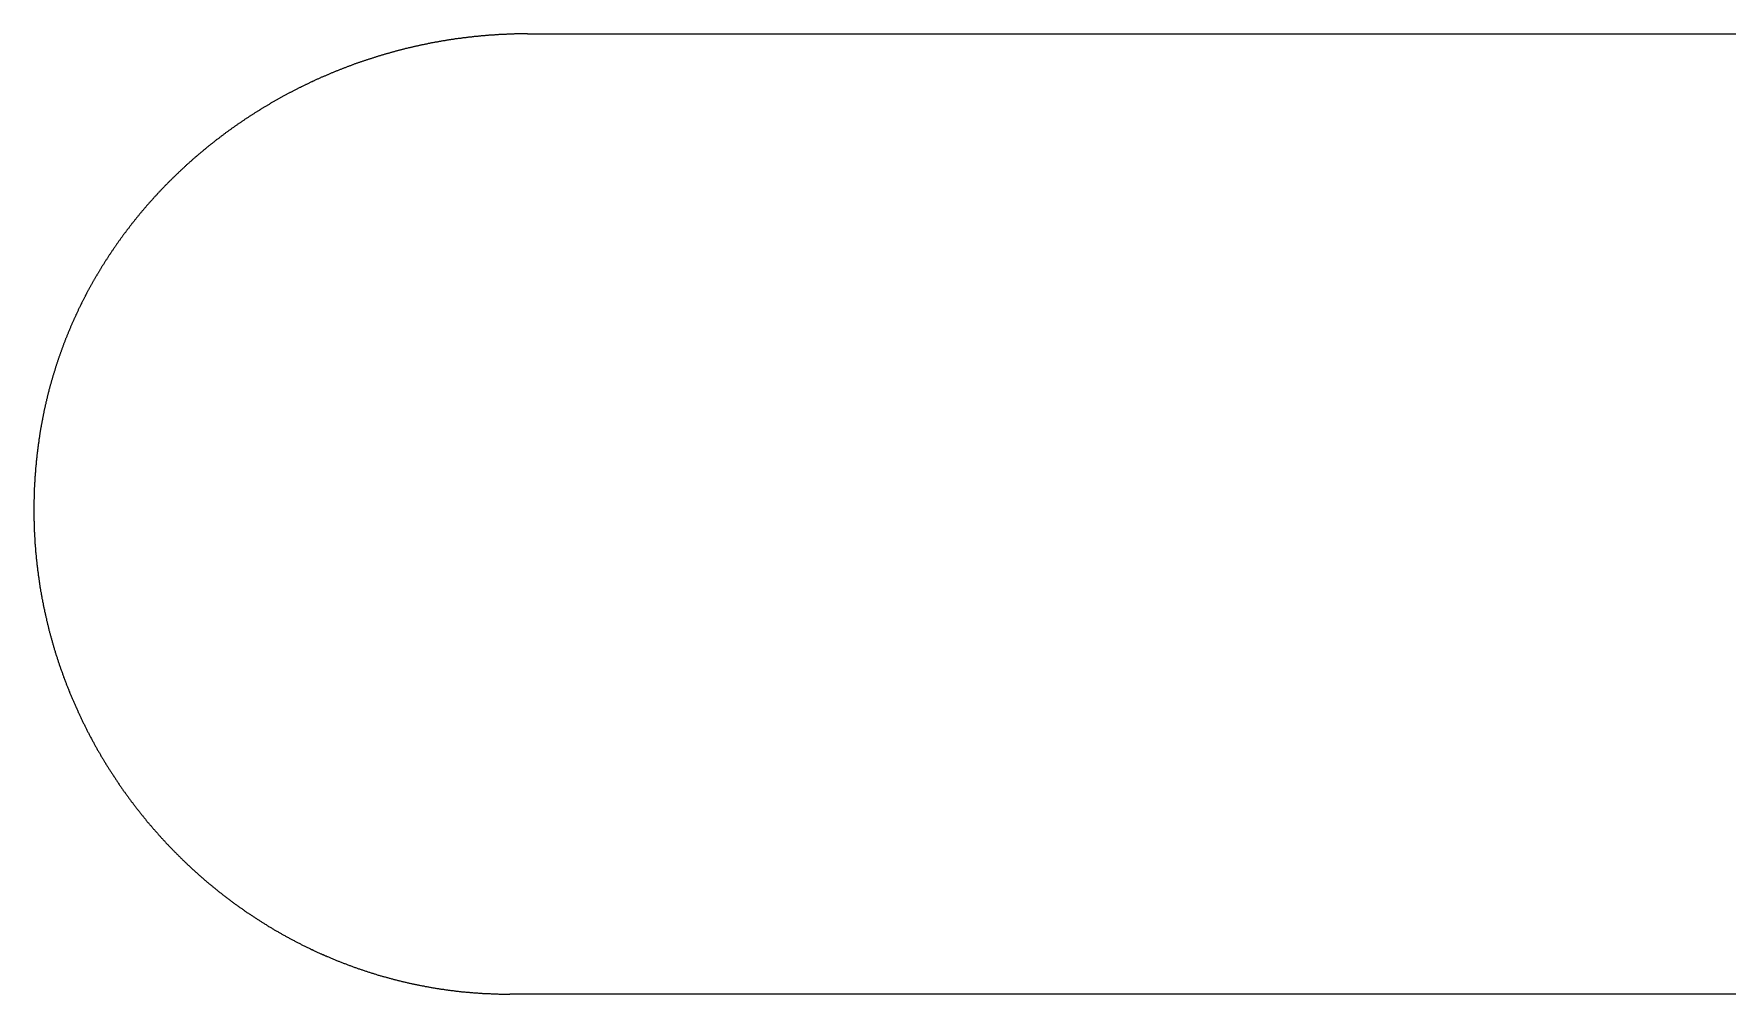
# Model space of a CAD drawing. Header units: millimetres. Extents: x -275 to 275, y -100 to 100.
# Drawn here: x 68.31 to 81.13, y -26.55 to -19.29 of the extents above; entities that cross this region are included whole.
import ezdxf

# ---------------------------------------------------------------- set-up
doc = ezdxf.new("R2010")
doc.units = ezdxf.units.MM

msp = doc.modelspace()

# ---------------------------------------------------------------- linework, layer by layer
for p, q in [((72.05, -19.285), (90.433, -19.285)), ((95.634, -26.55), (71.916, -26.55))]:
    msp.add_line(p, q)
for points in [[(72.05, -19.285), (72.044, -19.285), (72.039, -19.285), (72.033, -19.285), (72.028, -19.285), (72.023, -19.285), (72.017, -19.285), (72.012, -19.285), (72.006, -19.285), (72.001, -19.286), (71.996, -19.286), (71.99, -19.286), (71.985, -19.286), (71.979, -19.286), (71.974, -19.286), (71.968, -19.286), (71.963, -19.286), (71.958, -19.286), (71.952, -19.286), (71.947, -19.287), (71.941, -19.287), (71.936, -19.287), (71.931, -19.287), (71.925, -19.287), (71.92, -19.287), (71.914, -19.288), (71.909, -19.288), (71.903, -19.288), (71.898, -19.288), (71.893, -19.288), (71.887, -19.289), (71.882, -19.289), (71.877, -19.289), (71.871, -19.289), (71.866, -19.29), (71.86, -19.29), (71.855, -19.29), (71.85, -19.29), (71.844, -19.291), (71.839, -19.291), (71.833, -19.291), (71.828, -19.292), (71.823, -19.292), (71.817, -19.292), (71.812, -19.293), (71.806, -19.293), (71.801, -19.293), (71.796, -19.294), (71.79, -19.294), (71.785, -19.294), (71.78, -19.295), (71.774, -19.295), (71.769, -19.295), (71.764, -19.296), (71.758, -19.296), (71.753, -19.297), (71.747, -19.297), (71.742, -19.298), (71.737, -19.298), (71.731, -19.298), (71.726, -19.299), (71.721, -19.299), (71.715, -19.3), (71.71, -19.3), (71.705, -19.301), (71.699, -19.301), (71.694, -19.302), (71.689, -19.302), (71.683, -19.303), (71.678, -19.303), (71.673, -19.304), (71.667, -19.304), (71.662, -19.305), (71.657, -19.305), (71.651, -19.306), (71.646, -19.306), (71.641, -19.307), (71.635, -19.308), (71.63, -19.308), (71.625, -19.309), (71.619, -19.309), (71.614, -19.31), (71.609, -19.311), (71.603, -19.311), (71.598, -19.312), (71.593, -19.312), (71.587, -19.313), (71.582, -19.314), (71.577, -19.314), (71.571, -19.315), (71.566, -19.316), (71.561, -19.316), (71.555, -19.317), (71.55, -19.318), (71.545, -19.319), (71.54, -19.319), (71.534, -19.32), (71.529, -19.321), (71.524, -19.321), (71.518, -19.322), (71.513, -19.323), (71.508, -19.324), (71.503, -19.324), (71.497, -19.325), (71.492, -19.326), (71.487, -19.327), (71.481, -19.327), (71.476, -19.328), (71.471, -19.329), (71.466, -19.33), (71.46, -19.331), (71.455, -19.331), (71.45, -19.332), (71.444, -19.333), (71.439, -19.334), (71.434, -19.335), (71.429, -19.336), (71.423, -19.337), (71.418, -19.337), (71.413, -19.338), (71.408, -19.339), (71.402, -19.34), (71.397, -19.341), (71.392, -19.342), (71.387, -19.343), (71.381, -19.344), (71.376, -19.345), (71.371, -19.346), (71.366, -19.347), (71.361, -19.347), (71.355, -19.348), (71.35, -19.349), (71.345, -19.35), (71.34, -19.351), (71.334, -19.352), (71.329, -19.353), (71.324, -19.354), (71.319, -19.355), (71.314, -19.356), (71.308, -19.357), (71.303, -19.358), (71.298, -19.359), (71.293, -19.36), (71.287, -19.362), (71.282, -19.363), (71.277, -19.364), (71.272, -19.365), (71.267, -19.366), (71.261, -19.367), (71.256, -19.368), (71.251, -19.369), (71.246, -19.37), (71.241, -19.371), (71.236, -19.372), (71.23, -19.373), (71.225, -19.375), (71.22, -19.376), (71.215, -19.377), (71.21, -19.378), (71.204, -19.379), (71.199, -19.38), (71.194, -19.382), (71.189, -19.383), (71.184, -19.384), (71.179, -19.385), (71.174, -19.386), (71.168, -19.388), (71.163, -19.389), (71.158, -19.39), (71.153, -19.391), (71.148, -19.392), (71.143, -19.394), (71.137, -19.395), (71.132, -19.396), (71.127, -19.397), (71.122, -19.399), (71.117, -19.4), (71.112, -19.401), (71.107, -19.403), (71.102, -19.404), (71.096, -19.405), (71.091, -19.406), (71.086, -19.408), (71.081, -19.409), (71.076, -19.41), (71.071, -19.412), (71.066, -19.413), (71.061, -19.414), (71.056, -19.416), (71.05, -19.417), (71.045, -19.419), (71.04, -19.42), (71.035, -19.421), (71.03, -19.423), (71.025, -19.424), (71.02, -19.426), (71.015, -19.427), (71.01, -19.428), (71.005, -19.43), (71, -19.431), (70.995, -19.433), (70.989, -19.434), (70.984, -19.436), (70.979, -19.437), (70.974, -19.439), (70.969, -19.44), (70.964, -19.441), (70.959, -19.443), (70.954, -19.444), (70.949, -19.446), (70.944, -19.447), (70.939, -19.449), (70.934, -19.451), (70.929, -19.452), (70.924, -19.454), (70.919, -19.455), (70.914, -19.457), (70.909, -19.458), (70.904, -19.46), (70.899, -19.461), (70.894, -19.463), (70.889, -19.465), (70.884, -19.466), (70.879, -19.468), (70.874, -19.469), (70.869, -19.471), (70.864, -19.473), (70.859, -19.474), (70.854, -19.476), (70.849, -19.477), (70.844, -19.479), (70.839, -19.481), (70.834, -19.482), (70.829, -19.484), (70.824, -19.486), (70.819, -19.487), (70.814, -19.489), (70.809, -19.491), (70.804, -19.492), (70.799, -19.494), (70.794, -19.496), (70.789, -19.498), (70.784, -19.499), (70.779, -19.501), (70.774, -19.503), (70.769, -19.504), (70.764, -19.506), (70.759, -19.508), (70.754, -19.51), (70.749, -19.511), (70.744, -19.513), (70.739, -19.515), (70.734, -19.517), (70.729, -19.519), (70.725, -19.52), (70.72, -19.522), (70.715, -19.524), (70.71, -19.526), (70.705, -19.528), (70.7, -19.53), (70.695, -19.531), (70.69, -19.533), (70.685, -19.535), (70.68, -19.537), (70.675, -19.539), (70.671, -19.541), (70.666, -19.543), (70.661, -19.544), (70.656, -19.546), (70.651, -19.548), (70.646, -19.55), (70.641, -19.552), (70.636, -19.554), (70.631, -19.556), (70.627, -19.558), (70.622, -19.56), (70.617, -19.562), (70.612, -19.564), (70.607, -19.566), (70.602, -19.567), (70.597, -19.569), (70.593, -19.571), (70.588, -19.573), (70.583, -19.575), (70.578, -19.577), (70.573, -19.579), (70.568, -19.581), (70.564, -19.583), (70.559, -19.585), (70.554, -19.587), (70.549, -19.589), (70.544, -19.592), (70.54, -19.594), (70.535, -19.596), (70.53, -19.598), (70.525, -19.6), (70.52, -19.602), (70.516, -19.604), (70.511, -19.606), (70.506, -19.608), (70.501, -19.61), (70.496, -19.612), (70.492, -19.614), (70.487, -19.616), (70.482, -19.619), (70.477, -19.621), (70.473, -19.623), (70.468, -19.625), (70.463, -19.627), (70.458, -19.629), (70.454, -19.631), (70.449, -19.634), (70.444, -19.636), (70.439, -19.638), (70.435, -19.64), (70.43, -19.642), (70.425, -19.644), (70.42, -19.647), (70.416, -19.649), (70.411, -19.651), (70.406, -19.653), (70.401, -19.656), (70.397, -19.658), (70.392, -19.66), (70.387, -19.662), (70.383, -19.665), (70.378, -19.667), (70.373, -19.669), (70.369, -19.671), (70.364, -19.674), (70.359, -19.676), (70.354, -19.678), (70.35, -19.68), (70.345, -19.683), (70.34, -19.685), (70.336, -19.687), (70.331, -19.69), (70.326, -19.692), (70.322, -19.694), (70.317, -19.697), (70.313, -19.699), (70.308, -19.701), (70.303, -19.704), (70.299, -19.706), (70.294, -19.708), (70.289, -19.711), (70.285, -19.713), (70.28, -19.716), (70.275, -19.718), (70.271, -19.72), (70.266, -19.723), (70.262, -19.725), (70.257, -19.728), (70.252, -19.73), (70.248, -19.732), (70.243, -19.735), (70.239, -19.737), (70.234, -19.74), (70.229, -19.742), (70.225, -19.745), (70.22, -19.747), (70.216, -19.75), (70.211, -19.752), (70.207, -19.755), (70.202, -19.757), (70.197, -19.76), (70.193, -19.762), (70.188, -19.765), (70.184, -19.767), (70.179, -19.77), (70.175, -19.772), (70.17, -19.775), (70.166, -19.777), (70.161, -19.78), (70.157, -19.782), (70.152, -19.785), (70.148, -19.787), (70.143, -19.79), (70.138, -19.793), (70.134, -19.795), (70.129, -19.798), (70.125, -19.8), (70.12, -19.803), (70.116, -19.805), (70.111, -19.808), (70.107, -19.811), (70.103, -19.813), (70.098, -19.816), (70.094, -19.819), (70.089, -19.821), (70.085, -19.824), (70.08, -19.826), (70.076, -19.829), (70.071, -19.832), (70.067, -19.834), (70.062, -19.837), (70.058, -19.84), (70.053, -19.842), (70.049, -19.845), (70.045, -19.848), (70.04, -19.851), (70.036, -19.853), (70.031, -19.856), (70.027, -19.859), (70.023, -19.861), (70.018, -19.864), (70.014, -19.867), (70.009, -19.87), (70.005, -19.872), (70.001, -19.875), (69.996, -19.878), (69.992, -19.881), (69.987, -19.883), (69.983, -19.886), (69.979, -19.889), (69.974, -19.892), (69.97, -19.895), (69.966, -19.897), (69.961, -19.9), (69.957, -19.903), (69.953, -19.906), (69.948, -19.909), (69.944, -19.911), (69.94, -19.914), (69.935, -19.917), (69.931, -19.92), (69.927, -19.923), (69.922, -19.926), (69.918, -19.929), (69.914, -19.931), (69.909, -19.934), (69.905, -19.937), (69.901, -19.94), (69.896, -19.943), (69.892, -19.946), (69.888, -19.949), (69.884, -19.952), (69.879, -19.955), (69.875, -19.957), (69.871, -19.96), (69.866, -19.963), (69.862, -19.966), (69.858, -19.969), (69.854, -19.972), (69.849, -19.975), (69.845, -19.978), (69.841, -19.981), (69.837, -19.984), (69.833, -19.987), (69.828, -19.99), (69.824, -19.993), (69.82, -19.996), (69.816, -19.999), (69.811, -20.002), (69.807, -20.005), (69.803, -20.008), (69.799, -20.011), (69.795, -20.014), (69.79, -20.017), (69.786, -20.02), (69.782, -20.023), (69.778, -20.026), (69.774, -20.029), (69.77, -20.032), (69.765, -20.035), (69.761, -20.038), (69.757, -20.042), (69.753, -20.045), (69.749, -20.048), (69.745, -20.051), (69.741, -20.054), (69.736, -20.057), (69.732, -20.06), (69.728, -20.063), (69.724, -20.066), (69.72, -20.069), (69.716, -20.073), (69.712, -20.076), (69.708, -20.079), (69.704, -20.082), (69.7, -20.085), (69.695, -20.088), (69.691, -20.091), (69.687, -20.095), (69.683, -20.098), (69.679, -20.101), (69.675, -20.104), (69.671, -20.107), (69.667, -20.111), (69.663, -20.114), (69.659, -20.117), (69.655, -20.12), (69.651, -20.123), (69.647, -20.127), (69.643, -20.13), (69.639, -20.133), (69.635, -20.136), (69.631, -20.14), (69.627, -20.143), (69.623, -20.146), (69.619, -20.149), (69.615, -20.153), (69.611, -20.156), (69.607, -20.159), (69.603, -20.162), (69.599, -20.166), (69.595, -20.169), (69.591, -20.172), (69.587, -20.176), (69.583, -20.179), (69.579, -20.182), (69.575, -20.186), (69.571, -20.189), (69.567, -20.192), (69.563, -20.196), (69.559, -20.199), (69.555, -20.202), (69.552, -20.206), (69.548, -20.209), (69.544, -20.212), (69.54, -20.216), (69.536, -20.219), (69.532, -20.223), (69.528, -20.226), (69.524, -20.229), (69.52, -20.233), (69.516, -20.236), (69.513, -20.239), (69.509, -20.243), (69.505, -20.246), (69.501, -20.25), (69.497, -20.253), (69.493, -20.257), (69.49, -20.26), (69.486, -20.263), (69.482, -20.267), (69.478, -20.27), (69.474, -20.274), (69.47, -20.277), (69.467, -20.281), (69.463, -20.284), (69.459, -20.288), (69.455, -20.291), (69.451, -20.295), (69.448, -20.298), (69.444, -20.302), (69.44, -20.305), (69.436, -20.309), (69.433, -20.312), (69.429, -20.316), (69.425, -20.319), (69.421, -20.323), (69.418, -20.326), (69.414, -20.33), (69.41, -20.333), (69.406, -20.337), (69.403, -20.341), (69.399, -20.344), (69.395, -20.348), (69.391, -20.351), (69.388, -20.355), (69.384, -20.358), (69.38, -20.362), (69.377, -20.366), (69.373, -20.369), (69.369, -20.373), (69.366, -20.376), (69.362, -20.38), (69.358, -20.384), (69.355, -20.387), (69.351, -20.391), (69.347, -20.394), (69.344, -20.398), (69.34, -20.402), (69.336, -20.405), (69.333, -20.409), (69.329, -20.413), (69.326, -20.416), (69.322, -20.42), (69.318, -20.424), (69.315, -20.427), (69.311, -20.431), (69.308, -20.435), (69.304, -20.438), (69.3, -20.442), (69.297, -20.446), (69.293, -20.45), (69.29, -20.453), (69.286, -20.457), (69.283, -20.461), (69.279, -20.464), (69.275, -20.468), (69.272, -20.472), (69.268, -20.476), (69.265, -20.479), (69.261, -20.483), (69.258, -20.487), (69.254, -20.491), (69.251, -20.494), (69.247, -20.498), (69.244, -20.502), (69.24, -20.506), (69.237, -20.51), (69.233, -20.513), (69.23, -20.517), (69.226, -20.521), (69.223, -20.525), (69.22, -20.529), (69.216, -20.532), (69.213, -20.536), (69.209, -20.54), (69.206, -20.544), (69.202, -20.548), (69.199, -20.552), (69.195, -20.555), (69.192, -20.559), (69.189, -20.563), (69.185, -20.567), (69.182, -20.571), (69.178, -20.575), (69.175, -20.579), (69.172, -20.582), (69.168, -20.586), (69.165, -20.59), (69.162, -20.594), (69.158, -20.598), (69.155, -20.602), (69.152, -20.606), (69.148, -20.61), (69.145, -20.614), (69.142, -20.618), (69.138, -20.621), (69.135, -20.625), (69.132, -20.629), (69.128, -20.633), (69.125, -20.637), (69.122, -20.641), (69.118, -20.645), (69.115, -20.649), (69.112, -20.653), (69.109, -20.657), (69.105, -20.661), (69.102, -20.665), (69.099, -20.669), (69.095, -20.673), (69.092, -20.677), (69.089, -20.681), (69.086, -20.685), (69.083, -20.689), (69.079, -20.693), (69.076, -20.697), (69.073, -20.701), (69.07, -20.705), (69.066, -20.709), (69.063, -20.713), (69.06, -20.717), (69.057, -20.721), (69.054, -20.725), (69.051, -20.729), (69.047, -20.733), (69.044, -20.737), (69.041, -20.742), (69.038, -20.746), (69.035, -20.75), (69.032, -20.754), (69.029, -20.758), (69.025, -20.762), (69.022, -20.766), (69.019, -20.77), (69.016, -20.774), (69.013, -20.778), (69.01, -20.782), (69.007, -20.787), (69.004, -20.791), (69.001, -20.795), (68.998, -20.799), (68.994, -20.803), (68.991, -20.807), (68.988, -20.811), (68.985, -20.816), (68.982, -20.82), (68.979, -20.824), (68.976, -20.828), (68.973, -20.832), (68.97, -20.836), (68.967, -20.841), (68.964, -20.845), (68.961, -20.849), (68.958, -20.853), (68.955, -20.857), (68.952, -20.861), (68.949, -20.866), (68.946, -20.87), (68.943, -20.874), (68.94, -20.878), (68.937, -20.883), (68.934, -20.887), (68.931, -20.891), (68.929, -20.895), (68.926, -20.9), (68.923, -20.904), (68.92, -20.908), (68.917, -20.912), (68.914, -20.917), (68.911, -20.921), (68.908, -20.925), (68.905, -20.929), (68.902, -20.934), (68.9, -20.938), (68.897, -20.942), (68.894, -20.946), (68.891, -20.951), (68.888, -20.955), (68.885, -20.959), (68.882, -20.964), (68.88, -20.968), (68.877, -20.972), (68.874, -20.977), (68.871, -20.981), (68.868, -20.985), (68.866, -20.99), (68.863, -20.994), (68.86, -20.998), (68.857, -21.003), (68.854, -21.007), (68.852, -21.011), (68.849, -21.016), (68.846, -21.02), (68.843, -21.024), (68.841, -21.029), (68.838, -21.033), (68.835, -21.038), (68.832, -21.042), (68.83, -21.046), (68.827, -21.051), (68.824, -21.055), (68.822, -21.06), (68.819, -21.064), (68.816, -21.068), (68.814, -21.073), (68.811, -21.077), (68.808, -21.082), (68.806, -21.086), (68.803, -21.09), (68.8, -21.095), (68.798, -21.099), (68.795, -21.104), (68.792, -21.108), (68.79, -21.113), (68.787, -21.117), (68.784, -21.122), (68.782, -21.126), (68.779, -21.131), (68.777, -21.135), (68.774, -21.14), (68.771, -21.144), (68.769, -21.149), (68.766, -21.153), (68.764, -21.157), (68.761, -21.162), (68.759, -21.167), (68.756, -21.171), (68.754, -21.176), (68.751, -21.18), (68.749, -21.185), (68.746, -21.189), (68.744, -21.194), (68.741, -21.198), (68.739, -21.203), (68.736, -21.207), (68.734, -21.212), (68.731, -21.216), (68.729, -21.221), (68.726, -21.225), (68.724, -21.23), (68.721, -21.235), (68.719, -21.239), (68.716, -21.244), (68.714, -21.248), (68.712, -21.253), (68.709, -21.257), (68.707, -21.262), (68.704, -21.267), (68.702, -21.271), (68.7, -21.276), (68.697, -21.28), (68.695, -21.285), (68.692, -21.29), (68.69, -21.294), (68.688, -21.299), (68.685, -21.304), (68.683, -21.308), (68.681, -21.313), (68.678, -21.317), (68.676, -21.322), (68.674, -21.327), (68.671, -21.331), (68.669, -21.336), (68.667, -21.341), (68.665, -21.345), (68.662, -21.35), (68.66, -21.355), (68.658, -21.359), (68.656, -21.364), (68.653, -21.369), (68.651, -21.373), (68.649, -21.378), (68.647, -21.383), (68.644, -21.388), (68.642, -21.392), (68.64, -21.397), (68.638, -21.402), (68.636, -21.406), (68.633, -21.411), (68.631, -21.416), (68.629, -21.421), (68.627, -21.425), (68.625, -21.43), (68.622, -21.435), (68.62, -21.44), (68.618, -21.444), (68.616, -21.449), (68.614, -21.454), (68.612, -21.459), (68.61, -21.463), (68.608, -21.468), (68.605, -21.473), (68.603, -21.478), (68.601, -21.482), (68.599, -21.487), (68.597, -21.492), (68.595, -21.497), (68.593, -21.502), (68.591, -21.506), (68.589, -21.511), (68.587, -21.516), (68.585, -21.521), (68.583, -21.526), (68.581, -21.53), (68.579, -21.535), (68.577, -21.54), (68.575, -21.545), (68.573, -21.55), (68.571, -21.555), (68.569, -21.559), (68.567, -21.564), (68.565, -21.569), (68.563, -21.574), (68.561, -21.579), (68.559, -21.584), (68.557, -21.589), (68.555, -21.593), (68.553, -21.598), (68.551, -21.603), (68.55, -21.608), (68.548, -21.613), (68.546, -21.618), (68.544, -21.623), (68.542, -21.628), (68.54, -21.632), (68.538, -21.637), (68.536, -21.642), (68.535, -21.647), (68.533, -21.652), (68.531, -21.657), (68.529, -21.662), (68.527, -21.667), (68.525, -21.672), (68.524, -21.677), (68.522, -21.682), (68.52, -21.687), (68.518, -21.692), (68.517, -21.696), (68.515, -21.701), (68.513, -21.706), (68.511, -21.711), (68.51, -21.716), (68.508, -21.721), (68.506, -21.726), (68.504, -21.731), (68.503, -21.736), (68.501, -21.741), (68.499, -21.746), (68.498, -21.751), (68.496, -21.756), (68.494, -21.761), (68.493, -21.766), (68.491, -21.771), (68.489, -21.776), (68.488, -21.781), (68.486, -21.786), (68.484, -21.791), (68.483, -21.796), (68.481, -21.801), (68.479, -21.806), (68.478, -21.811), (68.476, -21.816), (68.475, -21.821), (68.473, -21.826), (68.472, -21.831), (68.47, -21.836), (68.468, -21.841), (68.467, -21.846), (68.465, -21.852), (68.464, -21.857), (68.462, -21.862), (68.461, -21.867), (68.459, -21.872), (68.458, -21.877), (68.456, -21.882), (68.455, -21.887), (68.453, -21.892), (68.452, -21.897), (68.45, -21.902), (68.449, -21.907), (68.447, -21.913), (68.446, -21.918), (68.445, -21.923), (68.443, -21.928), (68.442, -21.933), (68.44, -21.938), (68.439, -21.943), (68.437, -21.948), (68.436, -21.953), (68.435, -21.959), (68.433, -21.964), (68.432, -21.969), (68.431, -21.974), (68.429, -21.979), (68.428, -21.984), (68.427, -21.989), (68.425, -21.995), (68.424, -22), (68.423, -22.005), (68.421, -22.01), (68.42, -22.015), (68.419, -22.02), (68.417, -22.026), (68.416, -22.031), (68.415, -22.036), (68.414, -22.041), (68.412, -22.046), (68.411, -22.051), (68.41, -22.057), (68.409, -22.062), (68.407, -22.067), (68.406, -22.072), (68.405, -22.077), (68.404, -22.083), (68.403, -22.088), (68.401, -22.093), (68.4, -22.098), (68.399, -22.104), (68.398, -22.109), (68.397, -22.114), (68.396, -22.119), (68.395, -22.124), (68.393, -22.13), (68.392, -22.135), (68.391, -22.14), (68.39, -22.145), (68.389, -22.151), (68.388, -22.156), (68.387, -22.161), (68.386, -22.166), (68.385, -22.172), (68.384, -22.177), (68.383, -22.182), (68.382, -22.188), (68.381, -22.193), (68.38, -22.198), (68.379, -22.203), (68.378, -22.209), (68.377, -22.214), (68.376, -22.219), (68.375, -22.225), (68.374, -22.23), (68.373, -22.235), (68.372, -22.24), (68.371, -22.246), (68.37, -22.251), (68.369, -22.256), (68.368, -22.262), (68.367, -22.267), (68.366, -22.272), (68.365, -22.278), (68.364, -22.283), (68.363, -22.288), (68.363, -22.294), (68.362, -22.299), (68.361, -22.304), (68.36, -22.31), (68.359, -22.315), (68.358, -22.32), (68.357, -22.326), (68.357, -22.331), (68.356, -22.337), (68.355, -22.342), (68.354, -22.347), (68.353, -22.353), (68.353, -22.358)], [(68.353, -22.358), (68.352, -22.365), (68.351, -22.371), (68.35, -22.378), (68.349, -22.385), (68.348, -22.391), (68.347, -22.398), (68.346, -22.404), (68.345, -22.411), (68.345, -22.418), (68.344, -22.424), (68.343, -22.431), (68.342, -22.437), (68.341, -22.444), (68.34, -22.451), (68.34, -22.457), (68.339, -22.464), (68.338, -22.47), (68.337, -22.477), (68.337, -22.484), (68.336, -22.49), (68.335, -22.497), (68.335, -22.503), (68.334, -22.51), (68.333, -22.517), (68.333, -22.523), (68.332, -22.53), (68.331, -22.536), (68.331, -22.543), (68.33, -22.55), (68.329, -22.556), (68.329, -22.563), (68.328, -22.569), (68.328, -22.576), (68.327, -22.582), (68.327, -22.589), (68.326, -22.596), (68.326, -22.602), (68.325, -22.609), (68.325, -22.615), (68.324, -22.622), (68.324, -22.628), (68.323, -22.635), (68.323, -22.642), (68.322, -22.648), (68.322, -22.655), (68.322, -22.661), (68.321, -22.668), (68.321, -22.674), (68.32, -22.681), (68.32, -22.687), (68.32, -22.694), (68.319, -22.701), (68.319, -22.707), (68.319, -22.714), (68.318, -22.72), (68.318, -22.727), (68.318, -22.733), (68.318, -22.74), (68.317, -22.746), (68.317, -22.753), (68.317, -22.759), (68.317, -22.766), (68.316, -22.772), (68.316, -22.779), (68.316, -22.785), (68.316, -22.792), (68.316, -22.798), (68.316, -22.805), (68.315, -22.811), (68.315, -22.818), (68.315, -22.824), (68.315, -22.831), (68.315, -22.837), (68.315, -22.844), (68.315, -22.85), (68.315, -22.857), (68.315, -22.863), (68.315, -22.87), (68.315, -22.876), (68.315, -22.883), (68.315, -22.889), (68.315, -22.896), (68.315, -22.902), (68.315, -22.909), (68.315, -22.915), (68.315, -22.922), (68.315, -22.928), (68.315, -22.935), (68.315, -22.941), (68.315, -22.948), (68.315, -22.954), (68.315, -22.961), (68.315, -22.967), (68.316, -22.973), (68.316, -22.98), (68.316, -22.986), (68.316, -22.993), (68.316, -22.999), (68.317, -23.006), (68.317, -23.012), (68.317, -23.019), (68.317, -23.025), (68.317, -23.031), (68.318, -23.038), (68.318, -23.044), (68.318, -23.051), (68.319, -23.057), (68.319, -23.064), (68.319, -23.07), (68.32, -23.076), (68.32, -23.083), (68.32, -23.089), (68.321, -23.096), (68.321, -23.102), (68.321, -23.108), (68.322, -23.115), (68.322, -23.121), (68.323, -23.128), (68.323, -23.134), (68.323, -23.14), (68.324, -23.147), (68.324, -23.153), (68.325, -23.16), (68.325, -23.166), (68.326, -23.172), (68.326, -23.179), (68.327, -23.185), (68.327, -23.191), (68.328, -23.198), (68.328, -23.204), (68.329, -23.21), (68.33, -23.217), (68.33, -23.223), (68.331, -23.23), (68.331, -23.236), (68.332, -23.242), (68.333, -23.249), (68.333, -23.255), (68.334, -23.261), (68.334, -23.268), (68.335, -23.274), (68.336, -23.28), (68.337, -23.287), (68.337, -23.293), (68.338, -23.299), (68.339, -23.306), (68.339, -23.312), (68.34, -23.318), (68.341, -23.324), (68.342, -23.331), (68.342, -23.337), (68.343, -23.343), (68.344, -23.35), (68.345, -23.356), (68.346, -23.362), (68.346, -23.369), (68.347, -23.375), (68.348, -23.381), (68.349, -23.387), (68.35, -23.394), (68.351, -23.4), (68.352, -23.406), (68.353, -23.412), (68.354, -23.419), (68.354, -23.425), (68.355, -23.431), (68.356, -23.438), (68.357, -23.444), (68.358, -23.45), (68.359, -23.456), (68.36, -23.463), (68.361, -23.469), (68.362, -23.475), (68.363, -23.481), (68.364, -23.487), (68.365, -23.494), (68.366, -23.5), (68.367, -23.506), (68.369, -23.512), (68.37, -23.519), (68.371, -23.525), (68.372, -23.531), (68.373, -23.537), (68.374, -23.543), (68.375, -23.55), (68.376, -23.556), (68.378, -23.562), (68.379, -23.568), (68.38, -23.574), (68.381, -23.58), (68.382, -23.587), (68.384, -23.593), (68.385, -23.599), (68.386, -23.605), (68.387, -23.611), (68.388, -23.618), (68.39, -23.624), (68.391, -23.63), (68.392, -23.636), (68.394, -23.642), (68.395, -23.648), (68.396, -23.654), (68.398, -23.661), (68.399, -23.667), (68.4, -23.673), (68.402, -23.679), (68.403, -23.685), (68.404, -23.691), (68.406, -23.697), (68.407, -23.703), (68.409, -23.709), (68.41, -23.716), (68.411, -23.722), (68.413, -23.728), (68.414, -23.734), (68.416, -23.74), (68.417, -23.746), (68.419, -23.752), (68.42, -23.758), (68.422, -23.764), (68.423, -23.77), (68.425, -23.776), (68.426, -23.782), (68.428, -23.789), (68.429, -23.795), (68.431, -23.801), (68.432, -23.807), (68.434, -23.813), (68.436, -23.819), (68.437, -23.825), (68.439, -23.831), (68.44, -23.837), (68.442, -23.843), (68.444, -23.849), (68.445, -23.855), (68.447, -23.861), (68.449, -23.867), (68.45, -23.873), (68.452, -23.879), (68.454, -23.885), (68.455, -23.891), (68.457, -23.897), (68.459, -23.903), (68.461, -23.909), (68.462, -23.915), (68.464, -23.921), (68.466, -23.927), (68.468, -23.933), (68.469, -23.939), (68.471, -23.945), (68.473, -23.951), (68.475, -23.957), (68.477, -23.963), (68.479, -23.969), (68.48, -23.975), (68.482, -23.98), (68.484, -23.986), (68.486, -23.992), (68.488, -23.998), (68.49, -24.004), (68.492, -24.01), (68.494, -24.016), (68.496, -24.022), (68.498, -24.028), (68.499, -24.034), (68.501, -24.04), (68.503, -24.045), (68.505, -24.051), (68.507, -24.057), (68.509, -24.063), (68.511, -24.069), (68.513, -24.075), (68.515, -24.081), (68.517, -24.087), (68.519, -24.092), (68.521, -24.098), (68.524, -24.104), (68.526, -24.11), (68.528, -24.116), (68.53, -24.122), (68.532, -24.127), (68.534, -24.133), (68.536, -24.139), (68.538, -24.145), (68.54, -24.151), (68.543, -24.157), (68.545, -24.162), (68.547, -24.168), (68.549, -24.174), (68.551, -24.18), (68.553, -24.186), (68.556, -24.191), (68.558, -24.197), (68.56, -24.203), (68.562, -24.209), (68.565, -24.214), (68.567, -24.22), (68.569, -24.226), (68.571, -24.232), (68.574, -24.237), (68.576, -24.243), (68.578, -24.249), (68.58, -24.255), (68.583, -24.26), (68.585, -24.266), (68.587, -24.272), (68.59, -24.278), (68.592, -24.283), (68.595, -24.289), (68.597, -24.295), (68.599, -24.3), (68.602, -24.306), (68.604, -24.312), (68.606, -24.317), (68.609, -24.323), (68.611, -24.329), (68.614, -24.334), (68.616, -24.34), (68.619, -24.346), (68.621, -24.351), (68.624, -24.357), (68.626, -24.363), (68.629, -24.368), (68.631, -24.374), (68.634, -24.38), (68.636, -24.385), (68.639, -24.391), (68.641, -24.397), (68.644, -24.402), (68.646, -24.408), (68.649, -24.413), (68.651, -24.419), (68.654, -24.425), (68.657, -24.43), (68.659, -24.436), (68.662, -24.441), (68.664, -24.447), (68.667, -24.452), (68.67, -24.458), (68.672, -24.464), (68.675, -24.469), (68.678, -24.475), (68.68, -24.48), (68.683, -24.486), (68.686, -24.491), (68.688, -24.497), (68.691, -24.502), (68.694, -24.508), (68.697, -24.513), (68.699, -24.519), (68.702, -24.524), (68.705, -24.53), (68.708, -24.535), (68.71, -24.541), (68.713, -24.546), (68.716, -24.552), (68.719, -24.557), (68.721, -24.563), (68.724, -24.568), (68.727, -24.574), (68.73, -24.579), (68.733, -24.585), (68.736, -24.59), (68.738, -24.595), (68.741, -24.601), (68.744, -24.606), (68.747, -24.612), (68.75, -24.617), (68.753, -24.623), (68.756, -24.628), (68.759, -24.633), (68.762, -24.639), (68.765, -24.644), (68.768, -24.65), (68.771, -24.655), (68.773, -24.66), (68.776, -24.666), (68.779, -24.671), (68.782, -24.676), (68.785, -24.682), (68.788, -24.687), (68.791, -24.692), (68.794, -24.698), (68.797, -24.703), (68.801, -24.708), (68.804, -24.714), (68.807, -24.719), (68.81, -24.724), (68.813, -24.73), (68.816, -24.735), (68.819, -24.74), (68.822, -24.746), (68.825, -24.751), (68.828, -24.756), (68.831, -24.761), (68.835, -24.767), (68.838, -24.772), (68.841, -24.777), (68.844, -24.782), (68.847, -24.788), (68.85, -24.793), (68.854, -24.798), (68.857, -24.803), (68.86, -24.809), (68.863, -24.814), (68.866, -24.819), (68.87, -24.824), (68.873, -24.829), (68.876, -24.835), (68.879, -24.84), (68.883, -24.845), (68.886, -24.85), (68.889, -24.855), (68.892, -24.86), (68.896, -24.866), (68.899, -24.871), (68.902, -24.876), (68.906, -24.881), (68.909, -24.886), (68.912, -24.891), (68.916, -24.896), (68.919, -24.902), (68.922, -24.907), (68.926, -24.912), (68.929, -24.917), (68.932, -24.922), (68.936, -24.927), (68.939, -24.932), (68.943, -24.937), (68.946, -24.942), (68.949, -24.947), (68.953, -24.952), (68.956, -24.957), (68.96, -24.963), (68.963, -24.968), (68.967, -24.973), (68.97, -24.978), (68.974, -24.983), (68.977, -24.988), (68.981, -24.993), (68.984, -24.998), (68.988, -25.003), (68.991, -25.008), (68.995, -25.013), (68.998, -25.018), (69.002, -25.023), (69.005, -25.028), (69.009, -25.033), (69.012, -25.038), (69.016, -25.042), (69.02, -25.047), (69.023, -25.052), (69.027, -25.057), (69.03, -25.062), (69.034, -25.067), (69.038, -25.072), (69.041, -25.077), (69.045, -25.082), (69.049, -25.087), (69.052, -25.092), (69.056, -25.097), (69.06, -25.101), (69.063, -25.106), (69.067, -25.111), (69.071, -25.116), (69.074, -25.121), (69.078, -25.126), (69.082, -25.131), (69.085, -25.135), (69.089, -25.14), (69.093, -25.145), (69.097, -25.15), (69.1, -25.155), (69.104, -25.159), (69.108, -25.164), (69.112, -25.169), (69.116, -25.174), (69.119, -25.179), (69.123, -25.183), (69.127, -25.188), (69.131, -25.193), (69.135, -25.198), (69.138, -25.202), (69.142, -25.207), (69.146, -25.212), (69.15, -25.217), (69.154, -25.221), (69.158, -25.226), (69.162, -25.231), (69.165, -25.235), (69.169, -25.24), (69.173, -25.245), (69.177, -25.25), (69.181, -25.254), (69.185, -25.259), (69.189, -25.264), (69.193, -25.268), (69.197, -25.273), (69.201, -25.277), (69.205, -25.282), (69.209, -25.287), (69.213, -25.291), (69.217, -25.296), (69.221, -25.301), (69.225, -25.305), (69.229, -25.31), (69.233, -25.314), (69.237, -25.319), (69.241, -25.323), (69.245, -25.328), (69.249, -25.333), (69.253, -25.337), (69.257, -25.342), (69.261, -25.346), (69.265, -25.351), (69.269, -25.355), (69.273, -25.36), (69.277, -25.364), (69.281, -25.369), (69.285, -25.373), (69.29, -25.378), (69.294, -25.382), (69.298, -25.387), (69.302, -25.391), (69.306, -25.396), (69.31, -25.4), (69.314, -25.405), (69.319, -25.409), (69.323, -25.414), (69.327, -25.418), (69.331, -25.422), (69.335, -25.427), (69.339, -25.431), (69.344, -25.436), (69.348, -25.44), (69.352, -25.444), (69.356, -25.449), (69.361, -25.453), (69.365, -25.458), (69.369, -25.462), (69.373, -25.466), (69.378, -25.471), (69.382, -25.475), (69.386, -25.479), (69.39, -25.484), (69.395, -25.488), (69.399, -25.492), (69.403, -25.497), (69.408, -25.501), (69.412, -25.505), (69.416, -25.509), (69.421, -25.514), (69.425, -25.518), (69.429, -25.522), (69.434, -25.526), (69.438, -25.531), (69.442, -25.535), (69.447, -25.539), (69.451, -25.543), (69.456, -25.548), (69.46, -25.552), (69.464, -25.556), (69.469, -25.56), (69.473, -25.564), (69.478, -25.569), (69.482, -25.573), (69.486, -25.577), (69.491, -25.581), (69.495, -25.585), (69.5, -25.589), (69.504, -25.594), (69.509, -25.598), (69.513, -25.602), (69.518, -25.606), (69.522, -25.61), (69.527, -25.614), (69.531, -25.618), (69.536, -25.622), (69.54, -25.626), (69.545, -25.63), (69.549, -25.635), (69.554, -25.639), (69.558, -25.643), (69.563, -25.647), (69.567, -25.651), (69.572, -25.655), (69.577, -25.659), (69.581, -25.663), (69.586, -25.667), (69.59, -25.671), (69.595, -25.675), (69.6, -25.679), (69.604, -25.683), (69.609, -25.687), (69.613, -25.691), (69.618, -25.695), (69.623, -25.699), (69.627, -25.702), (69.632, -25.706), (69.637, -25.71), (69.641, -25.714), (69.646, -25.718), (69.651, -25.722), (69.655, -25.726), (69.66, -25.73), (69.665, -25.734), (69.669, -25.738), (69.674, -25.741), (69.679, -25.745), (69.684, -25.749), (69.688, -25.753), (69.693, -25.757), (69.698, -25.761), (69.702, -25.764), (69.707, -25.768), (69.712, -25.772), (69.717, -25.776), (69.722, -25.78), (69.726, -25.783), (69.731, -25.787), (69.736, -25.791), (69.741, -25.795), (69.745, -25.798), (69.75, -25.802), (69.755, -25.806), (69.76, -25.809), (69.765, -25.813), (69.77, -25.817), (69.774, -25.821), (69.779, -25.824), (69.784, -25.828), (69.789, -25.832), (69.794, -25.835), (69.799, -25.839), (69.804, -25.843), (69.808, -25.846), (69.813, -25.85), (69.818, -25.853), (69.823, -25.857), (69.828, -25.861), (69.833, -25.864), (69.838, -25.868), (69.843, -25.871), (69.848, -25.875), (69.853, -25.879), (69.858, -25.882), (69.863, -25.886), (69.868, -25.889), (69.872, -25.893), (69.877, -25.896), (69.882, -25.9), (69.887, -25.903), (69.892, -25.907), (69.897, -25.91), (69.902, -25.914), (69.907, -25.917), (69.912, -25.921), (69.917, -25.924), (69.922, -25.928), (69.927, -25.931), (69.932, -25.934), (69.938, -25.938), (69.943, -25.941), (69.948, -25.945), (69.953, -25.948), (69.958, -25.951), (69.963, -25.955), (69.968, -25.958), (69.973, -25.962), (69.978, -25.965), (69.983, -25.968), (69.988, -25.972), (69.993, -25.975), (69.998, -25.978), (70.004, -25.982), (70.009, -25.985), (70.014, -25.988), (70.019, -25.991), (70.024, -25.995), (70.029, -25.998), (70.034, -26.001), (70.04, -26.005), (70.045, -26.008), (70.05, -26.011), (70.055, -26.014), (70.06, -26.018), (70.065, -26.021), (70.071, -26.024), (70.076, -26.027), (70.081, -26.03), (70.086, -26.033), (70.091, -26.037), (70.097, -26.04), (70.102, -26.043), (70.107, -26.046), (70.112, -26.049), (70.118, -26.052), (70.123, -26.055), (70.128, -26.059), (70.133, -26.062), (70.139, -26.065), (70.144, -26.068), (70.149, -26.071), (70.154, -26.074), (70.16, -26.077), (70.165, -26.08), (70.17, -26.083), (70.176, -26.086), (70.181, -26.089), (70.186, -26.092), (70.191, -26.095), (70.197, -26.098), (70.202, -26.101), (70.207, -26.104), (70.213, -26.107), (70.218, -26.11), (70.223, -26.113), (70.229, -26.116), (70.234, -26.119), (70.24, -26.122), (70.245, -26.125), (70.25, -26.128), (70.256, -26.131), (70.261, -26.133), (70.266, -26.136), (70.272, -26.139), (70.277, -26.142), (70.283, -26.145), (70.288, -26.148), (70.293, -26.151), (70.299, -26.153), (70.304, -26.156), (70.31, -26.159), (70.315, -26.162), (70.321, -26.165), (70.326, -26.167), (70.332, -26.17), (70.337, -26.173), (70.342, -26.176), (70.348, -26.178), (70.353, -26.181), (70.359, -26.184), (70.364, -26.187), (70.37, -26.189), (70.375, -26.192), (70.381, -26.195), (70.386, -26.197), (70.392, -26.2), (70.397, -26.203), (70.403, -26.205), (70.408, -26.208), (70.414, -26.211), (70.42, -26.213), (70.425, -26.216), (70.431, -26.218), (70.436, -26.221), (70.442, -26.224), (70.447, -26.226), (70.453, -26.229), (70.458, -26.231), (70.464, -26.234), (70.47, -26.236), (70.475, -26.239), (70.481, -26.241), (70.486, -26.244), (70.492, -26.246), (70.498, -26.249), (70.503, -26.251), (70.509, -26.254), (70.514, -26.256), (70.52, -26.259), (70.526, -26.261), (70.531, -26.264), (70.537, -26.266), (70.543, -26.268), (70.548, -26.271), (70.554, -26.273), (70.559, -26.276), (70.565, -26.278), (70.571, -26.28), (70.576, -26.283), (70.582, -26.285), (70.588, -26.287), (70.594, -26.29), (70.599, -26.292), (70.605, -26.294), (70.611, -26.297), (70.616, -26.299), (70.622, -26.301), (70.628, -26.304), (70.633, -26.306), (70.639, -26.308), (70.645, -26.31), (70.651, -26.313), (70.656, -26.315), (70.662, -26.317), (70.668, -26.319), (70.674, -26.321), (70.679, -26.324), (70.685, -26.326), (70.691, -26.328), (70.697, -26.33), (70.702, -26.332), (70.708, -26.334), (70.714, -26.336), (70.72, -26.339), (70.726, -26.341), (70.731, -26.343), (70.737, -26.345), (70.743, -26.347), (70.749, -26.349), (70.755, -26.351), (70.76, -26.353), (70.766, -26.355), (70.772, -26.357), (70.778, -26.359), (70.784, -26.361), (70.79, -26.363), (70.795, -26.365), (70.801, -26.367), (70.807, -26.369), (70.813, -26.371), (70.819, -26.373), (70.825, -26.375), (70.831, -26.377), (70.836, -26.379), (70.842, -26.381), (70.848, -26.383), (70.854, -26.384), (70.86, -26.386), (70.866, -26.388), (70.872, -26.39), (70.878, -26.392), (70.884, -26.394), (70.89, -26.396), (70.895, -26.397), (70.901, -26.399), (70.907, -26.401), (70.913, -26.403), (70.919, -26.405), (70.925, -26.406), (70.931, -26.408), (70.937, -26.41), (70.943, -26.412), (70.949, -26.413), (70.955, -26.415), (70.961, -26.417), (70.967, -26.418), (70.973, -26.42), (70.979, -26.422), (70.985, -26.423), (70.991, -26.425), (70.997, -26.427), (71.003, -26.428), (71.009, -26.43), (71.015, -26.432), (71.021, -26.433), (71.027, -26.435), (71.033, -26.436), (71.039, -26.438), (71.045, -26.439), (71.051, -26.441), (71.057, -26.442), (71.063, -26.444), (71.069, -26.446), (71.075, -26.447), (71.081, -26.449), (71.087, -26.45), (71.093, -26.451), (71.099, -26.453), (71.105, -26.454), (71.111, -26.456), (71.117, -26.457), (71.123, -26.459), (71.129, -26.46), (71.136, -26.462), (71.142, -26.463), (71.148, -26.464), (71.154, -26.466), (71.16, -26.467), (71.166, -26.468), (71.172, -26.47), (71.178, -26.471), (71.184, -26.472), (71.19, -26.474), (71.197, -26.475), (71.203, -26.476), (71.209, -26.477), (71.215, -26.479), (71.221, -26.48), (71.227, -26.481), (71.233, -26.482), (71.239, -26.484), (71.246, -26.485), (71.252, -26.486), (71.258, -26.487), (71.264, -26.488), (71.27, -26.49), (71.276, -26.491), (71.283, -26.492), (71.289, -26.493), (71.295, -26.494), (71.301, -26.495), (71.307, -26.496), (71.313, -26.497), (71.32, -26.499), (71.326, -26.5), (71.332, -26.501), (71.338, -26.502), (71.344, -26.503), (71.351, -26.504), (71.357, -26.505), (71.363, -26.506), (71.369, -26.507), (71.376, -26.508), (71.382, -26.509), (71.388, -26.51), (71.394, -26.511), (71.4, -26.512), (71.407, -26.512), (71.413, -26.513), (71.419, -26.514), (71.425, -26.515), (71.432, -26.516), (71.438, -26.517), (71.444, -26.518), (71.45, -26.519), (71.457, -26.519), (71.463, -26.52), (71.469, -26.521), (71.476, -26.522), (71.482, -26.523), (71.488, -26.523), (71.494, -26.524), (71.501, -26.525), (71.507, -26.526), (71.513, -26.526), (71.52, -26.527), (71.526, -26.528), (71.532, -26.529), (71.538, -26.529), (71.545, -26.53), (71.551, -26.531), (71.557, -26.531), (71.564, -26.532), (71.57, -26.533), (71.576, -26.533), (71.583, -26.534), (71.589, -26.534), (71.595, -26.535), (71.602, -26.536), (71.608, -26.536), (71.614, -26.537), (71.621, -26.537), (71.627, -26.538), (71.633, -26.538), (71.64, -26.539), (71.646, -26.539), (71.653, -26.54), (71.659, -26.54), (71.665, -26.541), (71.672, -26.541), (71.678, -26.542), (71.684, -26.542), (71.691, -26.542), (71.697, -26.543), (71.704, -26.543), (71.71, -26.544), (71.716, -26.544), (71.723, -26.544), (71.729, -26.545), (71.736, -26.545), (71.742, -26.545), (71.748, -26.546), (71.755, -26.546), (71.761, -26.546), (71.768, -26.546), (71.774, -26.547), (71.78, -26.547), (71.787, -26.547), (71.793, -26.547), (71.8, -26.548), (71.806, -26.548), (71.813, -26.548), (71.819, -26.548), (71.826, -26.548), (71.832, -26.549), (71.838, -26.549), (71.845, -26.549), (71.851, -26.549), (71.858, -26.549), (71.864, -26.549), (71.871, -26.549), (71.877, -26.549), (71.884, -26.549), (71.89, -26.55), (71.897, -26.55), (71.903, -26.55), (71.91, -26.55), (71.916, -26.55)]]:
    msp.add_lwpolyline(points)

doc.saveas('drawing.dxf')
